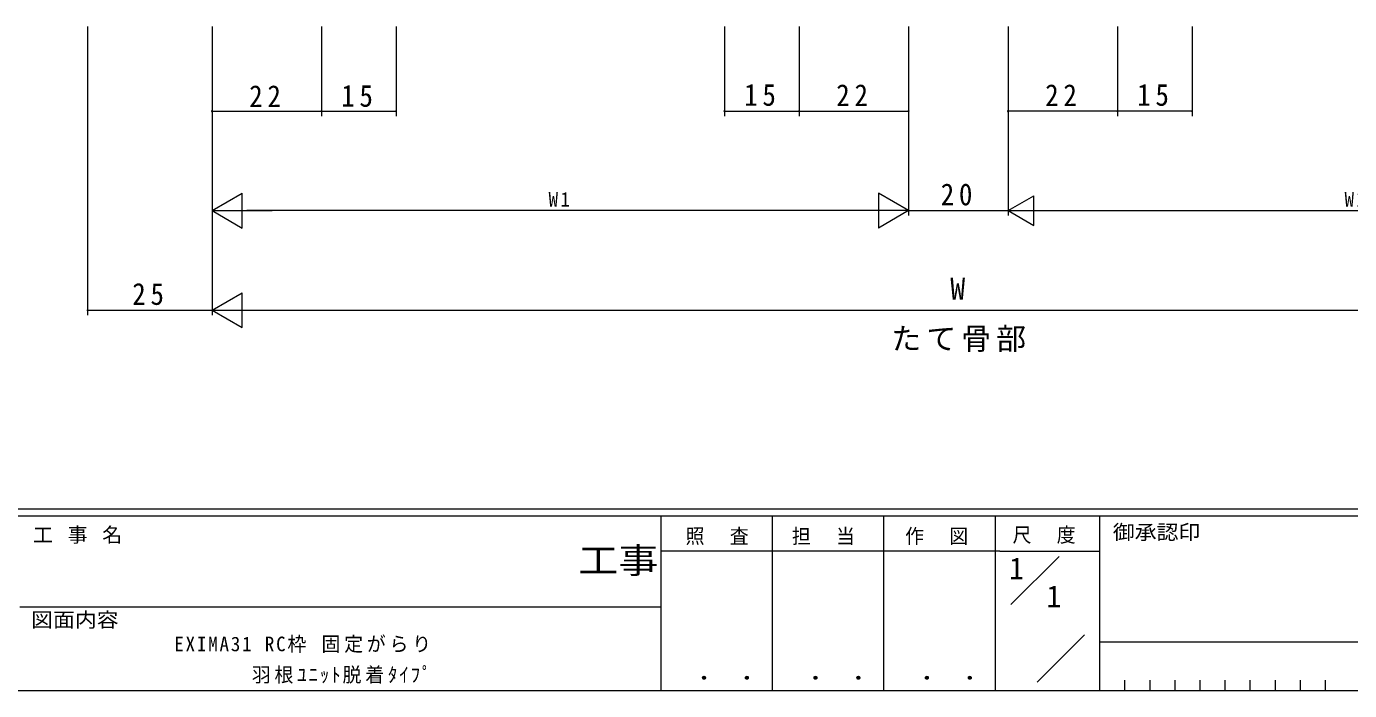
# Model space of a CAD drawing. Units: millimetres on the paper. Extents: x -420 to 373, y -297 to 267.
# Drawn here: x -30 to 235.9, y -297 to -163.6 of the extents above; entities that cross this region are included whole.
import ezdxf
from ezdxf.enums import TextEntityAlignment as Align

# ---------------------------------------------------------------- set-up
doc = ezdxf.new("R2010")
doc.units = ezdxf.units.MM
doc.layers.add('0-1_YKK_ZWAK', color=7, linetype='Continuous', lineweight=9)
doc.layers.add('0-5_YKK_D', color=6, linetype='Continuous', lineweight=9)
doc.layers.add('0-2_USER1', color=3, linetype='Continuous')
doc.styles.add('ＭＳ ゴシック', font='')
doc.styles.get('ＭＳ ゴシック').set_extended_font_data('MS Gothic')

msp = doc.modelspace()

# ---------------------------------------------------------------- linework, layer by layer
at = {"layer": '0-1_YKK_ZWAK'}
for p, q in [((352.3, -260.6), (-417.7, -260.6)), ((314.5, -262), (-417.7, -262)), ((97.5, -262), (97.5, -297)), ((119.9, -262), (119.9, -297)), ((142.3, -262), (142.3, -297)), ((164.7, -262), (164.7, -297)), ((185.7, -262), (185.7, -297)), ((165.684, -268.999), (97.5, -268.999)), ((165.684, -268.999), (185.7, -268.999)), ((167.87, -279.736), (177.564, -270.043)), ((-31.3, -280.199), (97.5, -280.199)), ((173.172, -295.345), (182.696, -285.821)), ((185.7, -287.2), (286.5, -287.2)), ((190.74, -294.9), (190.74, -297)), ((195.78, -294.9), (195.78, -297)), ((200.82, -294.9), (200.82, -297)), ((205.86, -294.9), (205.86, -297)), ((210.9, -294.9), (210.9, -297)), ((215.94, -294.9), (215.94, -297)), ((220.98, -294.9), (220.98, -297)), ((226.02, -294.9), (226.02, -297)), ((231.06, -294.9), (231.06, -297)), ((-417.7, -297), (314.5, -297))]:
    msp.add_line(p, q, dxfattribs=at)
at = {"layer": '0-5_YKK_D'}
for p, q in [((-17.7, -163.6), (-17.7, -221.6)), ((7.3, -163.6), (7.3, -201.6)), ((7.3, -163.6), (7.3, -221.6)), ((7.3, -163.6), (7.3, -181.6)), ((7.3, -163.6), (7.3, -221.6)), ((29.3, -163.6), (29.3, -181.6)), ((29.3, -163.6), (29.3, -181.6)), ((44.3, -163.6), (44.3, -181.6)), ((110.3, -163.6), (110.3, -181.6)), ((125.3, -163.6), (125.3, -181.6)), ((125.3, -163.6), (125.3, -181.6)), ((147.3, -163.6), (147.3, -181.6)), ((147.3, -163.6), (147.3, -201.6)), ((147.3, -163.6), (147.3, -201.6)), ((167.3, -163.6), (167.3, -181.6)), ((167.3, -163.6), (167.3, -201.6)), ((167.3, -163.6), (167.3, -201.6)), ((189.3, -163.6), (189.3, -181.6)), ((189.3, -163.6), (189.3, -181.6)), ((204.3, -163.6), (204.3, -181.6)), ((7.3, -180.6), (29.3, -180.6)), ((29.3, -180.6), (44.3, -180.6)), ((110.3, -180.6), (125.3, -180.6)), ((125.3, -180.6), (147.3, -180.6)), ((189.3, -180.6), (167.3, -180.6)), ((204.3, -180.6), (189.3, -180.6)), ((7.3, -200.6), (13.362, -197.1)), ((13.362, -204.1), (13.362, -197.1)), ((141.238, -197.1), (141.238, -204.1)), ((147.3, -200.6), (141.238, -197.1)), ((167.3, -200.6), (172.496, -197.6)), ((172.496, -203.6), (172.496, -197.6)), ((7.3, -200.6), (19.424, -200.6)), ((7.3, -200.6), (13.362, -204.1)), ((140.3, -200.6), (14.3, -200.6)), ((147.3, -200.6), (135.176, -200.6)), ((147.3, -200.6), (141.238, -204.1)), ((147.3, -200.6), (167.3, -200.6)), ((167.3, -200.6), (177.692, -200.6)), ((167.3, -200.6), (172.496, -203.6)), ((173.3, -200.6), (301.3, -200.6)), ((7.3, -220.6), (13.362, -217.1)), ((13.362, -224.1), (13.362, -217.1)), ((-17.7, -220.6), (7.3, -220.6)), ((7.3, -220.6), (19.424, -220.6)), ((7.3, -220.6), (13.362, -224.1)), ((14.3, -220.6), (300.3, -220.6))]:
    msp.add_line(p, q, dxfattribs=at)
for centre, start, end in [((7.3, -180.6), 0, 180), ((7.3, -180.6), 180, 0), ((29.3, -180.6), 0, 180), ((29.3, -180.6), 0, 180), ((29.3, -180.6), 180, 0), ((29.3, -180.6), 180, 0), ((44.3, -180.6), 0, 180), ((44.3, -180.6), 180, 0), ((110.3, -180.6), 0, 180), ((110.3, -180.6), 180, 0), ((125.3, -180.6), 0, 180), ((125.3, -180.6), 0, 180), ((125.3, -180.6), 180, 0), ((125.3, -180.6), 180, 0), ((147.3, -180.6), 0, 180), ((147.3, -180.6), 180, 0), ((167.3, -180.6), 0, 180), ((167.3, -180.6), 180, 0), ((189.3, -180.6), 0, 180), ((189.3, -180.6), 0, 180), ((189.3, -180.6), 180, 0), ((189.3, -180.6), 180, 0), ((204.3, -180.6), 0, 180), ((204.3, -180.6), 180, 0), ((-17.7, -220.6), 0, 180), ((-17.7, -220.6), 180, 0)]:
    msp.add_arc(centre, 0.106, start, end, dxfattribs=at)

# ---------------------------------------------------------------- texts
at = {"layer": '0-1_YKK_ZWAK', "style": 'ＭＳ ゴシック', "width": 1.1}
for s, p in [('御承認印', (188.367, -267.533)), ('図面内容', (-29.083, -285.148))]:
    msp.add_text(s, height=2.933, dxfattribs=at).set_placement(p, align=Align.BOTTOM_LEFT)
at = {"layer": '0-1_YKK_ZWAK', "color": 2, "style": 'ＭＳ ゴシック', "width": 1.15}
msp.add_text('工事', height=5.132, dxfattribs=at).set_placement((80.931, -274.956), align=Align.BOTTOM_LEFT)
at = {"layer": '0-1_YKK_ZWAK', "color": 3, "style": 'ＭＳ ゴシック', "width": 1.15}
for p in [(101.955, -295.946), (124.355, -295.946), (146.755, -295.946)]:
    msp.add_text(' ． ．', height=3.666, dxfattribs=at).set_placement(p, align=Align.BOTTOM_LEFT)
at = {"layer": '0-1_YKK_ZWAK', "char_height": 2.933, "attachment_point": 7, "style": 'ＭＳ ゴシック'}
for s, insert in [('\\T1.16;工\\~事\\~名', (-28.688, -267.533)), ('\\T1.17;\\W0.95;照\\~\\~査', (102.489, -267.78)), ('\\T1.17;\\W0.95;担\\~\\~当', (123.855, -267.78)), ('\\T1.17;\\W0.95;作\\~\\~図', (146.62, -267.762)), ('\\T1.17;\\W0.95;尺\\~\\~度', (168.212, -267.537))]:
    msp.add_mtext(s, dxfattribs=dict(at, insert=insert))
at = {"layer": '0-2_USER1', "style": 'ＭＳ ゴシック'}
for p in [(167.5, -275.999), (175.033, -281.599)]:
    msp.add_text('1', height=4.399, dxfattribs=at).set_placement(p, align=Align.BOTTOM_LEFT)
at = {"layer": '0-2_USER1', "insert": (143.862, -228.982), "char_height": 4.399, "attachment_point": 7, "style": 'ＭＳ ゴシック'}
msp.add_mtext('\\T1.17;たて骨部', dxfattribs=at)
at = {"layer": '0-2_USER1', "color": 7, "char_height": 2.933, "attachment_point": 7, "style": 'ＭＳ ゴシック'}
for s, insert in [('\\T1.2;\\W0.95;EXIMA31\\~RC枠\\~固定がらり', (-0.283, -289.449)), ('\\T1.2;\\W0.95;羽根ﾕﾆｯﾄ脱着ﾀｲﾌﾟ', (15.298, -295.625))]:
    msp.add_mtext(s, dxfattribs=dict(at, insert=insert))
at = {"layer": '0-5_YKK_D', "color": 3, "style": 'ＭＳ ゴシック'}
msp.add_text('W', height=4.399, dxfattribs=at).set_placement((155.7, -219.8), align=Align.BOTTOM_LEFT)
at = {"layer": '0-5_YKK_D', "color": 3, "char_height": 4.399, "attachment_point": 7, "style": 'ＭＳ ゴシック'}
for s, insert in [('\\T1.36;\\W0.9;22', (14.78, -179.8)), ('\\T1.36;\\W0.9;15', (33.28, -179.8)), ('\\T1.36;\\W0.9;15', (114.28, -179.6)), ('\\T1.36;\\W0.9;22', (132.78, -179.6)), ('\\T1.36;\\W0.9;22', (174.78, -179.6)), ('\\T1.36;\\W0.9;15', (193.28, -179.6)), ('\\T1.36;\\W0.9;20', (153.78, -199.6)), ('\\T1.36;\\W0.9;25', (-8.72, -219.6))]:
    msp.add_mtext(s, dxfattribs=dict(at, insert=insert))
at = {"layer": '0-5_YKK_D', "color": 7, "char_height": 2.933, "attachment_point": 7, "style": 'ＭＳ ゴシック'}
for s, insert in [('\\T1.27;\\W0.95;W1', (74.953, -199.8)), ('\\T1.27;\\W0.95;W2', (234.953, -199.8))]:
    msp.add_mtext(s, dxfattribs=dict(at, insert=insert))

doc.saveas('drawing.dxf')
